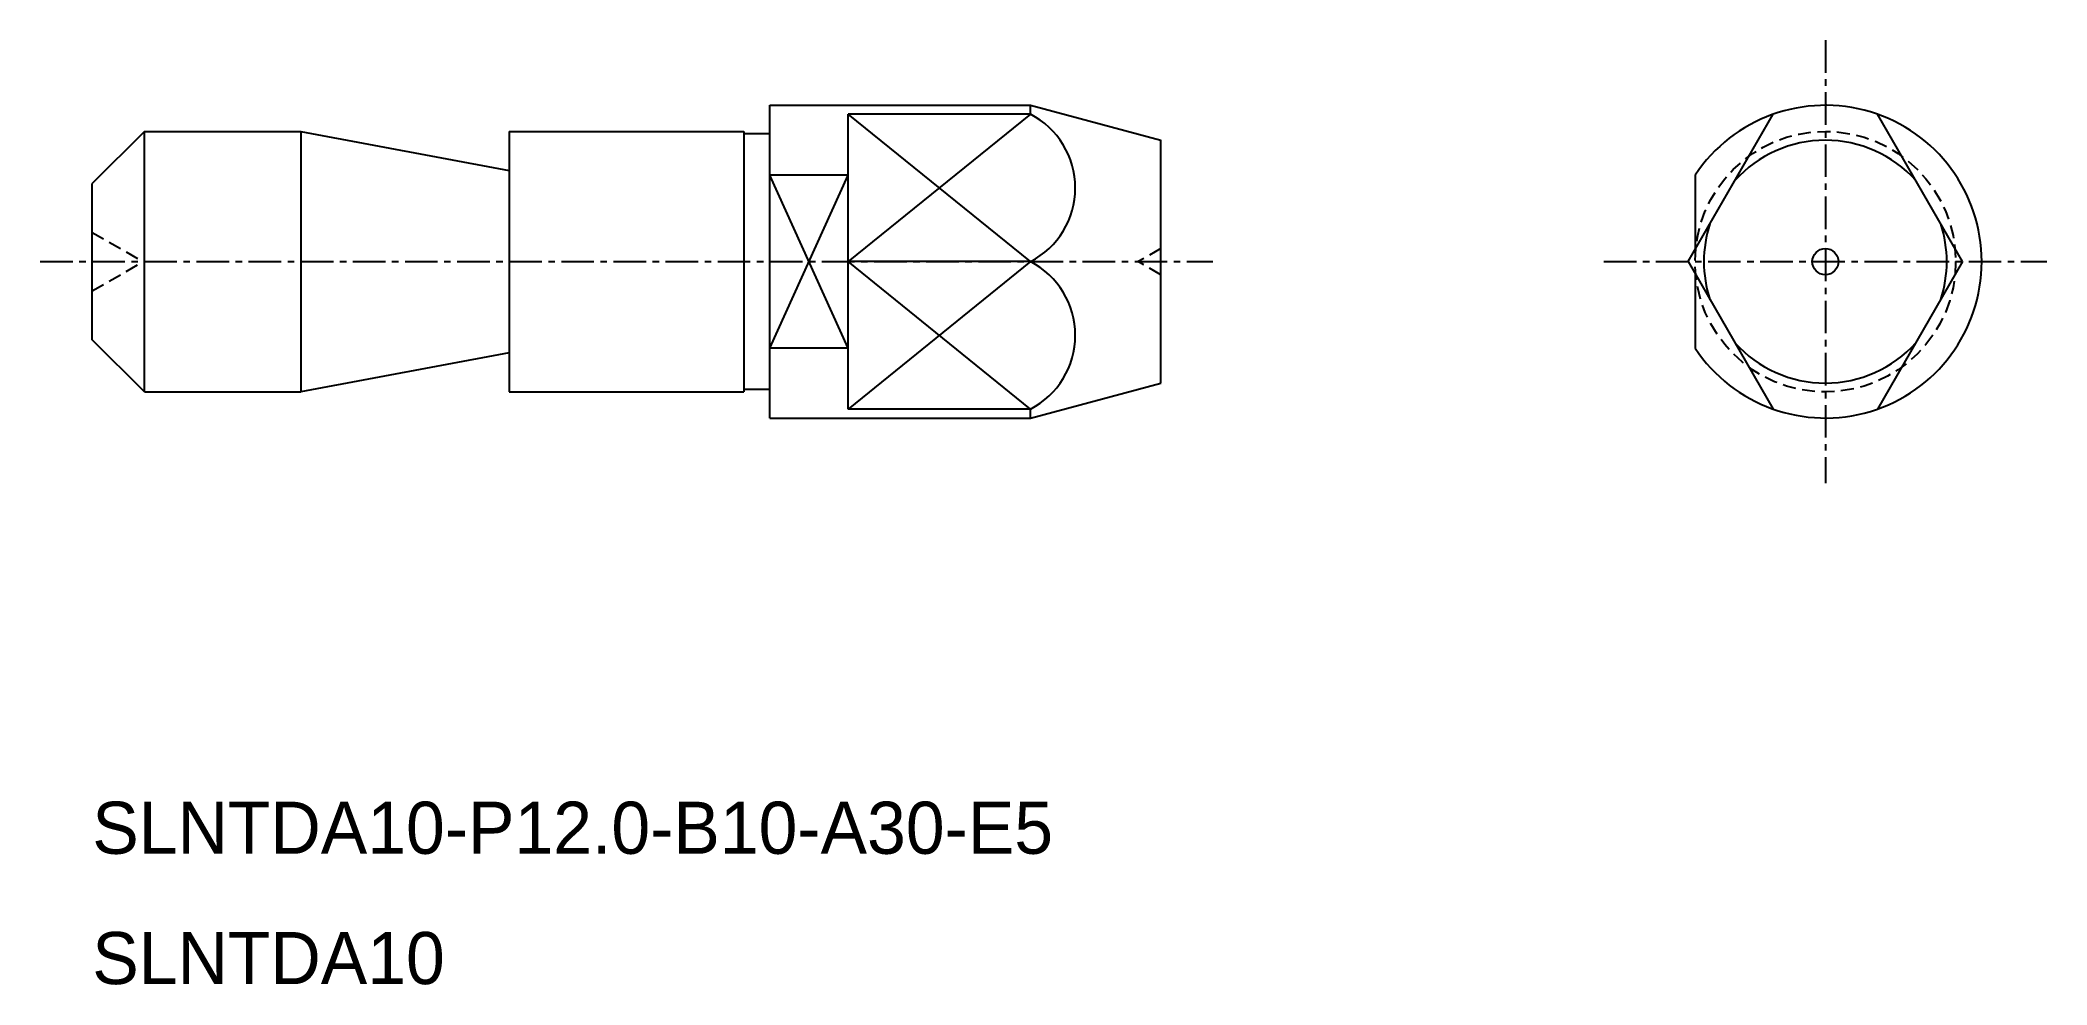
# Model space of a CAD drawing. Extents: x -2046.9 to -1969.9, y -677.4 to -641.2.
import ezdxf

# ---------------------------------------------------------------- set-up
doc = ezdxf.new("R2010")
doc.units = 0
doc.linetypes.add('CENTER', pattern=[2, 1.25, -0.25, 0.25, -0.25])
doc.linetypes.add('DASHED', pattern=[0.75, 0.5, -0.25])
doc.layers.get('0').update_dxf_attribs({"linetype": 'CONTINUOUS'})
doc.layers.add('CENTER', color=1, linetype='CENTER')

msp = doc.modelspace()

# ---------------------------------------------------------------- linework, layer by layer
at = {"color": 7, "linetype": 'CONTINUOUS'}
for p, q in [((-2018.895, -655.66), (-2018.895, -643.66)), ((-2018.895, -643.66), (-2008.895, -643.66)), ((-2008.895, -643.66), (-2003.895, -645)), ((-2008.895, -644.003), (-2008.895, -643.66)), ((-2008.895, -644.003), (-2008.895, -643.66)), ((-2008.895, -644.003), (-2015.895, -644.003)), ((-2015.895, -655.317), (-2015.895, -644.003)), ((-2042.895, -644.66), (-2044.895, -646.66)), ((-2042.895, -644.66), (-2036.895, -644.66)), ((-2036.895, -644.66), (-2028.895, -646.16)), ((-2036.895, -644.66), (-2036.895, -654.66)), ((-2028.895, -644.66), (-2019.895, -644.66)), ((-2028.895, -644.66), (-2028.895, -654.66)), ((-2019.895, -644.66), (-2019.895, -654.66)), ((-2003.895, -654.32), (-2003.895, -645)), ((-2044.895, -652.66), (-2044.895, -646.66)), ((-2015.895, -646.343), (-2018.895, -646.343)), ((-2008.895, -649.66), (-2015.895, -649.66)), ((-2042.895, -654.66), (-2044.895, -652.66)), ((-2028.895, -653.16), (-2036.895, -654.66)), ((-2015.895, -652.976), (-2018.895, -652.976)), ((-2008.895, -655.66), (-2003.895, -654.32)), ((-2042.895, -654.66), (-2036.895, -654.66)), ((-2028.895, -654.66), (-2019.895, -654.66)), ((-2018.895, -655.66), (-2008.895, -655.66)), ((-2008.895, -655.317), (-2015.895, -655.317)), ((-2008.895, -655.66), (-2008.895, -655.317)), ((-2008.895, -655.66), (-2008.895, -655.317))]:
    msp.add_line(p, q, dxfattribs=at)
at = {"color": 3, "linetype": 'CONTINUOUS'}
for p, q in [((-2008.895, -649.66), (-2015.895, -644.003)), ((-2008.895, -644.003), (-2015.895, -649.66)), ((-2018.895, -652.976), (-2015.895, -646.343)), ((-2015.895, -652.976), (-2018.895, -646.343)), ((-2008.895, -655.317), (-2015.895, -649.66)), ((-2008.895, -649.66), (-2015.895, -655.317))]:
    msp.add_line(p, q, dxfattribs=at)
at = {"color": 3, "linetype": 'DASHED'}
for p, q in [((-2044.895, -648.535), (-2042.947, -649.66)), ((-2044.895, -650.785), (-2042.947, -649.66)), ((-2003.895, -649.16), (-2004.761, -649.66)), ((-2003.895, -650.16), (-2004.761, -649.66))]:
    msp.add_line(p, q, dxfattribs=at)
at = {"color": 7, "linetype": 'CONTINUOUS'}
for points in [[(-2018.895, -644.76), (-2019.895, -644.76)], [(-2018.895, -654.56), (-2019.895, -654.56)]]:
    msp.add_lwpolyline(points, dxfattribs=at)
at = {"color": 3, "linetype": 'DASHED'}
msp.add_circle((-1978.395, -649.66), 5, dxfattribs=at)
for centre in [(-2010.361, -646.831), (-2010.361, -652.488)]:
    msp.add_arc(centre, 3.186, 297.39011, 62.60989)
at = {"layer": 'CENTER', "color": 1, "linetype": 'CENTER'}
for p, q in [((-1978.395, -641.16), (-1978.395, -658.16)), ((-2046.895, -649.66), (-2001.895, -649.66)), ((-1986.895, -649.66), (-1969.895, -649.66))]:
    msp.add_line(p, q, dxfattribs=at)
at = {"layer": 'CENTER', "color": 7, "linetype": 'CONTINUOUS'}
for p, q in [((-1983.661, -649.66), (-1980.395, -644.003)), ((-1973.129, -649.66), (-1976.395, -644.003)), ((-2042.895, -654.66), (-2042.895, -644.66)), ((-1983.395, -646.343), (-1983.395, -649.199)), ((-1983.661, -649.66), (-1980.395, -655.317)), ((-1973.129, -649.66), (-1976.395, -655.317)), ((-1983.395, -650.121), (-1983.395, -652.976))]:
    msp.add_line(p, q, dxfattribs=at)
msp.add_circle((-1978.395, -649.66), 0.5, dxfattribs=at)
for radius, start, end in [(6, 213.55731, 146.44269), (4.66, 41.87747, 138.12253), (4.66, 161.87747, 198.12253), (4.66, 341.87747, 18.12253), (4.66, 221.87747, 318.12253)]:
    msp.add_arc((-1978.395, -649.66), radius, start, end, dxfattribs=at)

# ---------------------------------------------------------------- texts
at = {"color": 7, "linetype": 'CONTINUOUS'}
for s, p in [('SLNTDA10-P12.0-B10-A30-E5', (-2044.895, -672.381)), ('SLNTDA10', (-2044.895, -677.381))]:
    msp.add_text(s, height=2, dxfattribs=at).set_placement(p)

doc.saveas('drawing.dxf')
